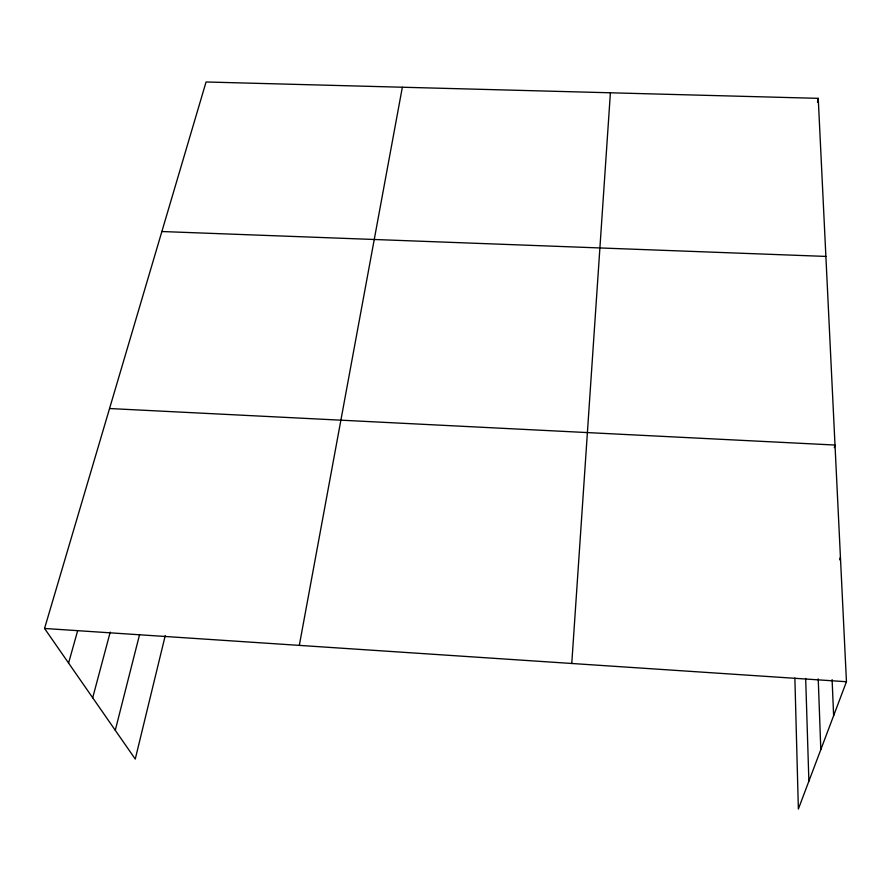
<?xml version="1.0" encoding="UTF-8"?>
<svg xmlns="http://www.w3.org/2000/svg" width="891" height="891" viewBox="0 0 891 891"><rect width="100%" height="100%" fill="white"/><g stroke="black" fill="none" stroke-linecap="round" stroke-linejoin="round"><path stroke-width="1.34" d="M571.766 663.483L610.402 92.787M299.309 645.396L402.353 87.229M817.493 102.376L818.239 98.344L206.066 81.983L44.55 628.467L135.254 759.065L165.247 635.595M115.273 730.297L139.586 634.548M92.697 697.787L110.228 632.087M834.288 447.683L835.001 445.043L109.56 408.535M68.574 663.06L77.573 631.017M839.612 559.804L840.425 557.187M818.239 98.344L846.45 681.726L798.369 809.017L794.872 678.04M161.872 231.526L825.879 256.419M44.55 628.467L846.45 681.726M832.105 679.633L833.631 715.685M818.228 678.875L820.811 749.609M805.676 678.43L808.883 781.184"/></g></svg>
